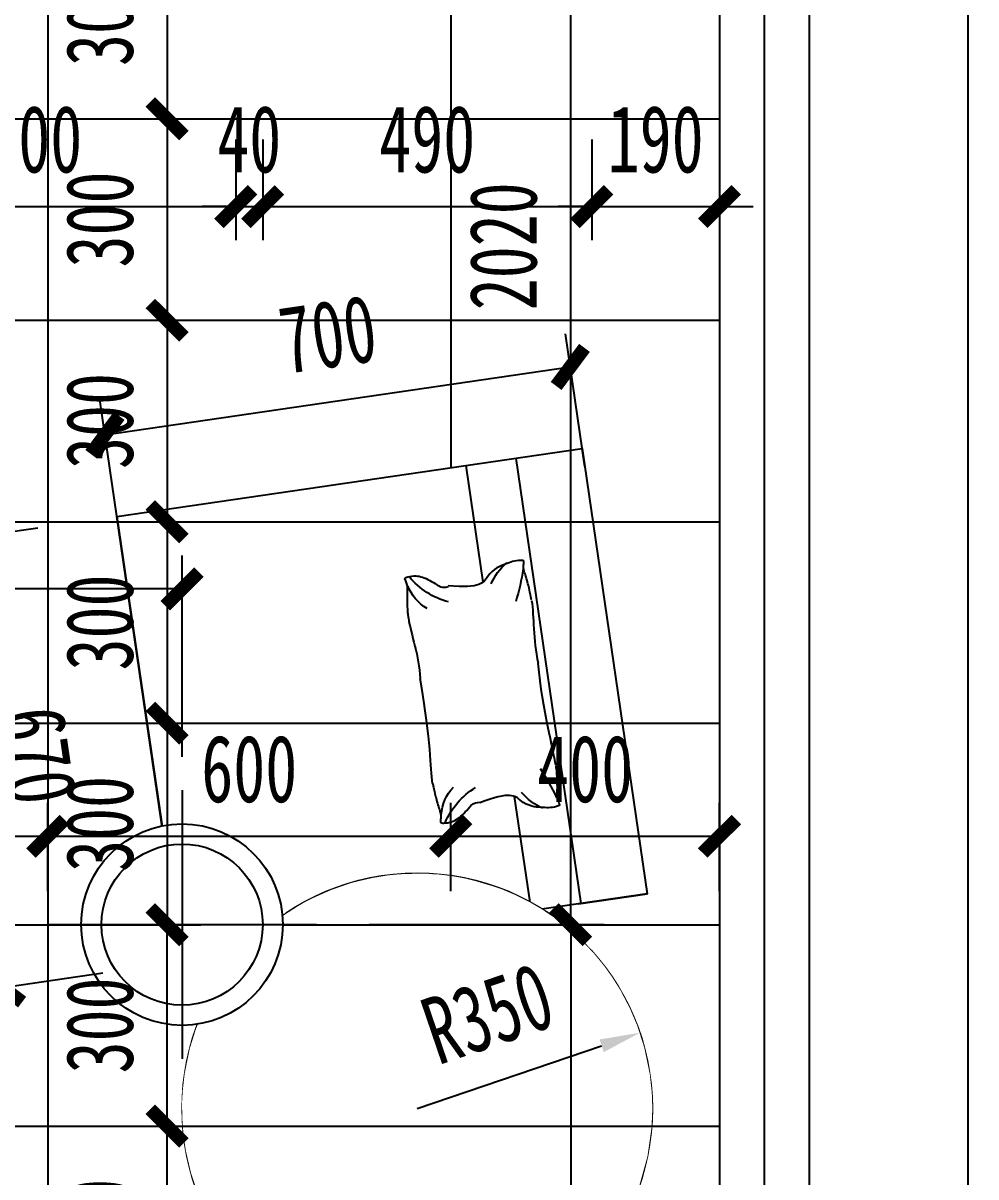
# Model space of a CAD drawing. Header units: millimetres. Extents: x -133666 to 228300, y -346623 to 180165.
# Drawn here: x -31941 to -30523, y -148292 to -146574 of the extents above; entities that cross this region are included whole.
import ezdxf

# ---------------------------------------------------------------- set-up
doc = ezdxf.new("R2010")
doc.units = ezdxf.units.MM
doc.header["$LTSCALE"] = 1000
doc.layers.get('0').update_dxf_attribs({"linetype": 'CONTINUOUS'})
doc.layers.get('Defpoints').update_dxf_attribs({"color": 6, "linetype": 'CONTINUOUS'})
for name, color, linetype in [('A-窗', 2, 'CONTINUOUS'), ('C-顶面灯具、灯带', 22, 'CONTINUOUS'), ('C-顶面造型尺寸', 5, 'CONTINUOUS'), ('F-地坪填充', 250, 'CONTINUOUS'), ('P-家具尺寸', 5, 'CONTINUOUS'), ('P-活动家具', 146, 'CONTINUOUS'), ('W-尺寸', 5, 'CONTINUOUS')]:
    doc.layers.add(name, color=color, linetype=linetype)
doc.styles.add('DIM', font='', dxfattribs={"width": 0.7})
doc.styles.get('DIM').set_extended_font_data('SimSun')
doc.dimstyles.new('50', dxfattribs={"dimscale": 50, "dimtxt": 2, "dimasz": 1, "dimexe": 1, "dimexo": 1, "dimgap": 1, "dimtad": 1, "dimdec": 0, "dimzin": 0, "dimdsep": 46, "dimtxsty": 'DIM', "dimblk": 'ARCHTICK', "dimcen": 0, "dimclrd": 5, "dimclre": 5, "dimclrt": 35, "dimadec": 0, "dimazin": 0, "dimtfac": 0.5, "dimtdec": 0, "dimtix": 1, "dimtmove": 2, "dimatfit": 2, "dimldrblk": 'A', "dimfxl": 0, "dimtolj": 1, "dimtzin": 0, "dimlwd": -1, "dimlwe": -1, "dimarcsym": 0})

# ---------------------------------------------------------------- blocks, each defined once
blk = doc.blocks.new('A$C72ED4CF8')
blk.add_wipeout([(1279.6, 632.4), (1302.6, 789.5), (1965.6, 692.6), (1864.3, 0), (1201.4, 96.9), (1214.1, 184.3), (1233, 202.2), (1246.3, 216.6), (1261.4, 235.2), (1276.5, 256.6), (1291.5, 282.1), (1304, 307.9), (1312.6, 329.8), (1318.5, 348), (1325.3, 375.1), (1330.1, 403.6), (1332.2, 426.1), (1332.6, 458.2), (1330.5, 486.6), (1325.3, 519.1), (1318.5, 546), (1309.4, 572.8), (1300.8, 593.2)])
for p, q in [((1287.6, 686.9, 0), (1302.6, 789.5, 0)), ((1965.6, 692.6, 0), (1302.6, 789.5, 0)), ((1951.1, 593.7, 0), (1288.1, 690.6, 0)), ((1864.3, 0, 0), (1965.6, 692.6, 0)), ((1447.5, 591.5, 0), (1290.1, 614.5, 0)), ((1940.3, 519.5, 0), (1766.5, 544.9, 0)), ((1864.3, 0, 0), (1348.6, 75.4, 0))]:
    blk.add_line(p, q)
at = {"elevation": 0}
blk.add_lwpolyline([(1214.1, 184.3), (1201.4, 96.9), (1864.3, 0), (1965.6, 692.6), (1302.6, 789.5), (1279.6, 632.4)], dxfattribs=at)
blk.add_circle((982.8, 447), 350)
at = {"color": 251}
for centre, radius, start, end in [((1315.3, 371.9, 0), 311.1, 56.0397, 65.2512), ((1508.7, 668.2, 0), 85.9, 203.7087, 230.057), ((1830.3, 296.7, 0), 311.1, 98.118, 107.3295), ((1729.9, 635.8, 0), 85.9, 293.3121, 319.6605), ((1361, 596.4, 0), 117.9, 293.7033, 327.9423), ((1416.5, 546.6, 0), 63.9, 273.6074, 314.4267), ((1850.8, 524.8, 0), 117.9, 195.4269, 229.6659), ((1783.4, 492.9, 0), 63.9, 208.9424, 249.7618)]:
    blk.add_arc(centre, radius, start, end, dxfattribs=at)
for points, knots in [([(1493.5, 653.5, 0), (1491, 652.8, 0), (1495.1, 654.2, 0), (1457, 655.4, 0), (1443.2, 654.5, 0), (1434.3, 659.9, 0), (1429.8, 647.1, 0), (1431.5, 632.4, 0), (1432.3, 607.2, 0), (1456.2, 585.4, 0), (1438.1, 540.2, 0)], [0, 0, 0, 0, 240.247936, 310.912, 368.307372, 379.146925, 395.345669, 467.70265, 544.54793, 587.992462, 587.992462, 587.992462, 587.992462]), ([(1740.2, 617.4, 0), (1742.4, 616, 0), (1738.8, 618.5, 0), (1775.7, 608.8, 0), (1788.7, 604, 0), (1798.8, 606.6, 0), (1799.4, 593.1, 0), (1793.6, 579.5, 0), (1785.6, 555.5, 0), (1756.5, 541.5, 0), (1760.9, 493, 0)], [0, 0, 0, 0, 240.247936, 310.912, 368.307372, 379.146925, 395.345669, 467.70265, 544.54793, 587.992462, 587.992462, 587.992462, 587.992462]), ([(1466.7, 470, 0), (1462.6, 471.5, 0), (1468, 468.9, 0), (1431.1, 478.7, 0), (1418.2, 483.5, 0), (1408.1, 480.8, 0), (1407.5, 494.3, 0), (1413.3, 508, 0), (1428.1, 522.5, 0), (1438.4, 530, 0), (1439, 540.1, 0)], [0, 0, 0, 0, 240.247936, 310.912, 368.307372, 379.146925, 395.345669, 467.70265, 544.54793, 584.124627, 584.124627, 584.124627, 584.124627]), ([(1713.4, 434, 0), (1717.8, 434.2, 0), (1711.8, 433.3, 0), (1749.9, 432.1, 0), (1763.7, 433, 0), (1772.6, 427.6, 0), (1777.1, 440.3, 0), (1775.4, 455.1, 0), (1765.4, 473.2, 0), (1757.6, 483.3, 0), (1759.9, 493.2, 0)], [0, 0, 0, 0, 240.247936, 310.912, 368.307372, 379.146925, 395.345669, 467.70265, 544.54793, 584.124627, 584.124627, 584.124627, 584.124627])]:
    blk.add_open_spline(points, degree=3, knots=knots, dxfattribs=at)
for points in [[(1494.1, 653.1, 0), (1518.3, 649.9, 0), (1573.2, 634, 0), (1646, 627, 0)], [(1739.5, 617.3, 0), (1715.4, 621.1, 0), (1681.2, 618.9), (1646, 627, 0)], [(1466.7, 470, 0), (1491.5, 466.3, 0), (1525.9, 468.2, 0), (1623.3, 451.2, 0)], [(1713.4, 434, 0), (1688.6, 437.5, 0), (1656.5, 450.2), (1623.3, 451.2, 0)]]:
    blk.add_open_spline(points, degree=3, dxfattribs=at)
blk.add_wipeout([(713.5, 670.5), (748.3, 706.8), (778.4, 731.1), (816.7, 755.1), (867.7, 777.5), (911.2, 789.6), (953.4, 795.7), (982.8, 797), (1007.1, 796.1), (1034.4, 793.1), (1074.1, 784.8), (1105.6, 774.7), (1132.1, 763.5), (1158.6, 749.6), (1178.2, 737.3), (1194.8, 725.5), (1213.2, 710.4), (1231.5, 693.2), (1253.1, 669.3), (1266.5, 651.9), (1279.6, 632.4), (1290.1, 614.5), (1300.8, 593.2), (1309.4, 572.8), (1313.9, 559.4), (1321.9, 532.5), (1325.3, 519.1), (1327.3, 508.4), (1329.2, 496.9), (1330.5, 486.6), (1331.3, 479.6), (1331.6, 472.4), (1332.3, 464.4), (1332.6, 458.2), (1332.4, 442.2), (1331.7, 420.9), (1330.1, 403.6), (1328.4, 393.8), (1326.3, 380.7), (1321.9, 361.6), (1318.5, 348), (1308.3, 318.9), (1297.7, 295), (1291.5, 282.1), (1284, 269.3), (1268.9, 245.9), (1253.8, 225.9), (1239.6, 209.4), (1223.6, 193.3), (1199.5, 172.2), (1175.3, 154.6), (1155.9, 142.8), (1130.6, 129.7), (1100.8, 117.5), (1072.1, 108.5), (1034.9, 100.9), (1009.2, 98), (993.6, 97.1), (970.4, 97.2), (943.3, 99.2), (919.9, 102.7), (887.1, 110.3), (857.8, 120.1), (822, 136.1), (793.9, 152.3), (774.2, 165.9), (755.6, 180.7), (732.6, 202.2), (711.7, 225.9), (696.6, 245.9), (681.6, 269.3), (661.6, 307.9), (650, 338.9), (640.2, 375.1), (634.4, 414.9), (632.8, 447), (634, 472.4), (637.7, 502.9), (647.1, 546), (656.2, 572.8), (664.8, 593.2), (680.6, 623.6)])
blk = doc.blocks.new('吸顶灯1')
at = {"color": 250}
blk.add_wipeout([(105.4, -106.8), (111.9, -100), (118, -92.8), (123.6, -85.2), (128.7, -77.2), (133.3, -69), (137.3, -60.5), (140.9, -51.8), (143.8, -42.8), (146.2, -33.7), (148.1, -24.5), (149.3, -15.1), (150, -5.7), (150, 3.7), (149.5, 13.1), (148.4, 22.5), (146.7, 31.8), (144.4, 40.9), (141.5, 49.9), (138.1, 58.7), (134.2, 67.3), (129.7, 75.5), (124.7, 83.5), (119.2, 91.2), (113.2, 98.5), (106.8, 105.4), (100, 111.9), (92.8, 118), (85.2, 123.6), (77.2, 128.7), (69, 133.3), (60.5, 137.3), (51.8, 140.9), (42.8, 143.8), (33.7, 146.2), (24.5, 148.1), (15.1, 149.3), (5.7, 150), (-3.7, 150), (-13.1, 149.5), (-22.5, 148.4), (-31.8, 146.7), (-40.9, 144.4), (-49.9, 141.5), (-58.7, 138.1), (-67.3, 134.2), (-75.5, 129.7), (-83.5, 124.7), (-91.2, 119.2), (-98.5, 113.2), (-105.4, 106.8), (-111.9, 100), (-118, 92.8), (-123.6, 85.2), (-128.7, 77.2), (-133.3, 69), (-137.3, 60.5), (-140.9, 51.8), (-143.8, 42.8), (-146.2, 33.7), (-148.1, 24.5), (-149.3, 15.1), (-150, 5.7), (-150, -3.7), (-149.5, -13.1), (-148.4, -22.5), (-146.7, -31.8), (-144.4, -40.9), (-141.5, -49.9), (-138.1, -58.7), (-134.2, -67.3), (-129.7, -75.5), (-124.7, -83.5), (-119.2, -91.2), (-113.2, -98.5), (-106.8, -105.4), (-100, -111.9), (-92.8, -118), (-85.2, -123.6), (-77.2, -128.7), (-69, -133.3), (-60.5, -137.3), (-51.8, -140.9), (-42.8, -143.8), (-33.7, -146.2), (-24.5, -148.1), (-15.1, -149.3), (-5.7, -150), (3.7, -150), (13.1, -149.5), (22.5, -148.4), (31.8, -146.7), (40.9, -144.4), (49.9, -141.5), (58.7, -138.1), (67.3, -134.2), (75.5, -129.7), (83.5, -124.7), (91.2, -119.2), (98.5, -113.2)], dxfattribs=at)
at = {"color": 251, "ltscale": 2}
for p, q in [((0, 200), (0, -200)), ((-200, 0), (200, 0))]:
    blk.add_line(p, q, dxfattribs=at)
blk.add_circle((0, 0), 150)
at = {"color": 251}
blk.add_circle((0, 0), 120, dxfattribs=at)
blk = doc.blocks.new('_ArchTick')
at = {"color": 0, "linetype": 'ByBlock', "const_width": 0.4}
blk.add_lwpolyline([(-0.5, -0.5), (0.5, 0.5)], dxfattribs=at)
blk = doc.blocks.new('*D494')
at = {"layer": 'Defpoints', "color": 0, "ltscale": 0.15}
for p in [(-32224.1, -146385.4), (-31624.1, -146410.3), (-31624.1, -146847.5)]:
    blk.add_point(p, dxfattribs=at)
at = {"layer": 'P-家具尺寸', "color": 5, "ltscale": 0.15}
for p, q in [((-32224.1, -146747.5), (-32224.1, -146897.5)), ((-31624.1, -146747.5), (-31624.1, -146897.5)), ((-32224.1, -146847.5), (-31624.1, -146847.5))]:
    blk.add_line(p, q, dxfattribs=at)
at = {"layer": 'P-家具尺寸', "color": 5, "ltscale": 0.15, "xscale": 50, "yscale": 50, "zscale": 50, "rotation": 180}
blk.add_blockref('_ArchTick', (-32224.1, -146847.5), dxfattribs=at)
at = {"layer": 'P-家具尺寸', "color": 5, "ltscale": 0.15, "xscale": 50, "yscale": 50, "zscale": 50}
blk.add_blockref('_ArchTick', (-31624.1, -146847.5), dxfattribs=at)
at = {"layer": 'P-家具尺寸', "color": 35, "ltscale": 0.15, "insert": (-31924.1, -146747.5), "char_height": 100, "attachment_point": 5, "style": 'DIM'}
blk.add_mtext('\\A1;600', dxfattribs=at)
blk = doc.blocks.new('A')
for p, q in [((-1.435, 1.148), (-1.09, 1.437)), ((-1.09, 1.437), (0, 0)), ((-1.435, 1.148), (-0.369, 0)), ((-0.369, 0), (-2.127, 0)), ((-1.435, -1.148), (-0.369, 0)), ((-1.09, -1.437), (0, 0)), ((-1.435, -1.148), (-1.09, -1.437))]:
    blk.add_line(p, q)
for points in [[(-1.435, 1.148), (-1.09, 1.437), (-0.369, 0), (0, 0)], [(-1.435, -1.148), (-1.09, -1.437), (-0.369, 0), (0, 0)]]:
    blk.add_solid(points)
blk = doc.blocks.new('*D495')
at = {"layer": 'Defpoints', "color": 0, "ltscale": 0.15}
for p in [(-31584.1, -146312.5), (-31624.1, -146410.3), (-31584.1, -146847.5)]:
    blk.add_point(p, dxfattribs=at)
at = {"layer": 'P-家具尺寸', "color": 5, "ltscale": 0.15}
for p, q in [((-31624.1, -146747.5), (-31624.1, -146897.5)), ((-31584.1, -146747.5), (-31584.1, -146897.5)), ((-31624.1, -146847.5), (-31674.1, -146847.5)), ((-31624.1, -146847.5), (-31584.1, -146847.5)), ((-31584.1, -146847.5), (-31534.1, -146847.5))]:
    blk.add_line(p, q, dxfattribs=at)
at = {"layer": 'P-家具尺寸', "color": 5, "ltscale": 0.15, "xscale": 50, "yscale": 50, "zscale": 50}
blk.add_blockref('_ArchTick', (-31624.1, -146847.5), dxfattribs=at)
at = {"layer": 'P-家具尺寸', "color": 5, "ltscale": 0.15, "xscale": 50, "yscale": 50, "zscale": 50, "rotation": 180}
blk.add_blockref('_ArchTick', (-31584.1, -146847.5), dxfattribs=at)
at = {"layer": 'P-家具尺寸', "color": 35, "ltscale": 0.15, "insert": (-31604.1, -146747.5), "char_height": 100, "attachment_point": 5, "style": 'DIM'}
blk.add_mtext('\\A1;40', dxfattribs=at)
blk = doc.blocks.new('*D496')
at = {"layer": 'Defpoints', "color": 0, "ltscale": 0.15}
for p in [(-31094.2, -146298.1), (-31584.1, -146312.5), (-31094.2, -146847.5)]:
    blk.add_point(p, dxfattribs=at)
at = {"layer": 'P-家具尺寸', "color": 5, "ltscale": 0.15}
for p, q in [((-31584.1, -146747.5), (-31584.1, -146897.5)), ((-31094.2, -146747.5), (-31094.2, -146897.5)), ((-31584.1, -146847.5), (-31094.2, -146847.5))]:
    blk.add_line(p, q, dxfattribs=at)
at = {"layer": 'P-家具尺寸', "color": 5, "ltscale": 0.15, "xscale": 50, "yscale": 50, "zscale": 50, "rotation": 180}
blk.add_blockref('_ArchTick', (-31584.1, -146847.5), dxfattribs=at)
at = {"layer": 'P-家具尺寸', "color": 5, "ltscale": 0.15, "xscale": 50, "yscale": 50, "zscale": 50}
blk.add_blockref('_ArchTick', (-31094.2, -146847.5), dxfattribs=at)
at = {"layer": 'P-家具尺寸', "color": 35, "ltscale": 0.15, "insert": (-31339.2, -146747.5), "char_height": 100, "attachment_point": 5, "style": 'DIM'}
blk.add_mtext('\\A1;490', dxfattribs=at)
blk = doc.blocks.new('*D497')
at = {"layer": 'Defpoints', "color": 0, "ltscale": 0.15}
for p in [(-31094.2, -146298.1), (-30904.1, -146419.3), (-30904.1, -146847.5)]:
    blk.add_point(p, dxfattribs=at)
at = {"layer": 'P-家具尺寸', "color": 5, "ltscale": 0.15}
for p, q in [((-31094.2, -146747.5), (-31094.2, -146897.5)), ((-30904.1, -146747.5), (-30904.1, -146897.5)), ((-31094.2, -146847.5), (-31144.2, -146847.5)), ((-31094.2, -146847.5), (-30904.1, -146847.5)), ((-30904.1, -146847.5), (-30854.1, -146847.5))]:
    blk.add_line(p, q, dxfattribs=at)
at = {"layer": 'P-家具尺寸', "color": 5, "ltscale": 0.15, "xscale": 50, "yscale": 50, "zscale": 50}
blk.add_blockref('_ArchTick', (-31094.2, -146847.5), dxfattribs=at)
at = {"layer": 'P-家具尺寸', "color": 5, "ltscale": 0.15, "xscale": 50, "yscale": 50, "zscale": 50, "rotation": 180}
blk.add_blockref('_ArchTick', (-30904.1, -146847.5), dxfattribs=at)
at = {"layer": 'P-家具尺寸', "color": 35, "ltscale": 0.15, "insert": (-30999.2, -146747.5), "char_height": 100, "attachment_point": 5, "style": 'DIM'}
blk.add_mtext('\\A1;190', dxfattribs=at)
blk = doc.blocks.new('*D693')
at = {"layer": 'Defpoints', "color": 0}
for p in [(-30904.1, -17972.8), (-32504.1, -150166.6), (-32504.1, -152366.6)]:
    blk.add_point(p, dxfattribs=at)
at = {"layer": 'W-尺寸', "color": 5}
for p, q in [((-32504.1, -152066.6), (-32504.1, -152416.6)), ((-30904.1, -152066.6), (-30904.1, -152416.6)), ((-30904.1, -152366.6), (-32504.1, -152366.6))]:
    blk.add_line(p, q, dxfattribs=at)
at = {"layer": 'W-尺寸', "color": 5, "xscale": 50, "yscale": 50, "zscale": 50, "rotation": 180}
blk.add_blockref('_ArchTick', (-32504.1, -152366.6), dxfattribs=at)
at = {"layer": 'W-尺寸', "color": 5, "xscale": 50, "yscale": 50, "zscale": 50}
blk.add_blockref('_ArchTick', (-30904.1, -152366.6), dxfattribs=at)
at = {"layer": 'W-尺寸', "color": 35, "insert": (-31704.1, -152266.6), "char_height": 100, "attachment_point": 5, "style": 'DIM'}
blk.add_mtext('\\A1;1600', dxfattribs=at)
blk = doc.blocks.new('*D543')
at = {"layer": 'Defpoints', "color": 0}
for p in [(-30904.1, -144566.6), (-30904.1, -146966.6), (-30704.1, -146966.6)]:
    blk.add_point(p, dxfattribs=at)
at = {"layer": 'W-尺寸', "color": 5}
for p, q in [((-30904.1, -144866.6), (-30904.1, -144516.6)), ((-30704.1, -144866.6), (-30704.1, -144516.6)), ((-30904.1, -144566.6), (-30954.1, -144566.6)), ((-30704.1, -144566.6), (-30904.1, -144566.6)), ((-30704.1, -144566.6), (-30654.1, -144566.6))]:
    blk.add_line(p, q, dxfattribs=at)
at = {"layer": 'W-尺寸', "color": 5, "xscale": 50, "yscale": 50, "zscale": 50}
blk.add_blockref('_ArchTick', (-30904.1, -144566.6), dxfattribs=at)
at = {"layer": 'W-尺寸', "color": 5, "xscale": 50, "yscale": 50, "zscale": 50, "rotation": 180}
blk.add_blockref('_ArchTick', (-30704.1, -144566.6), dxfattribs=at)
at = {"layer": 'W-尺寸', "color": 35, "insert": (-30804.1, -144466.6), "char_height": 100, "attachment_point": 5, "style": 'DIM'}
blk.add_mtext('\\A1;200', dxfattribs=at)
blk = doc.blocks.new('*D705')
at = {"layer": 'C-顶面造型尺寸', "color": 5, "ltscale": 0.15}
for p, q in [((-32504.1, -147681.6), (-32504.1, -147366.8)), ((-31704.1, -147666.6), (-31704.1, -147366.8)), ((-31704.1, -147416.8), (-32504.1, -147416.8))]:
    blk.add_line(p, q, dxfattribs=at)
at = {"layer": 'Defpoints', "color": 0, "ltscale": 0.15}
for p in [(-32504.1, -147416.8), (-31704.1, -147716.6), (-32504.1, -147731.6)]:
    blk.add_point(p, dxfattribs=at)
at = {"layer": 'C-顶面造型尺寸', "color": 5, "ltscale": 0.15, "xscale": 50, "yscale": 50, "zscale": 50, "rotation": 180}
blk.add_blockref('_ArchTick', (-32504.1, -147416.8), dxfattribs=at)
at = {"layer": 'C-顶面造型尺寸', "color": 5, "ltscale": 0.15, "xscale": 50, "yscale": 50, "zscale": 50}
blk.add_blockref('_ArchTick', (-31704.1, -147416.8), dxfattribs=at)
at = {"layer": 'C-顶面造型尺寸', "color": 35, "ltscale": 0.15, "insert": (-32104.1, -147311.5), "char_height": 100, "attachment_point": 5, "style": 'DIM'}
blk.add_mtext('\\A1;EQ', dxfattribs=at)
blk = doc.blocks.new('*D706')
at = {"layer": 'C-顶面造型尺寸', "color": 5, "ltscale": 0.15}
for p, q in [((-31425.6, -147916.6), (-31075.6, -147916.6)), ((-31125.6, -147916.6), (-31125.6, -149966.6)), ((-31425.6, -149966.6), (-31075.6, -149966.6))]:
    blk.add_line(p, q, dxfattribs=at)
at = {"layer": 'Defpoints', "color": 0, "ltscale": 0.15}
for p in [(-31504.1, -147916.6), (-31504.1, -149966.6), (-31125.6, -149966.6)]:
    blk.add_point(p, dxfattribs=at)
at = {"layer": 'C-顶面造型尺寸', "color": 5, "ltscale": 0.15, "xscale": 50, "yscale": 50, "zscale": 50}
for p, rotation in [((-31125.6, -147916.6), 90), ((-31125.6, -149966.6), 270)]:
    blk.add_blockref('_ArchTick', p, dxfattribs=dict(at, rotation=rotation))
at = {"layer": 'C-顶面造型尺寸', "color": 35, "ltscale": 0.15, "insert": (-31225.6, -148941.6), "char_height": 100, "attachment_point": 5, "rotation": 90, "style": 'DIM'}
blk.add_mtext('\\A1;2050', dxfattribs=at)
blk = doc.blocks.new('*D604')
at = {"layer": 'C-顶面造型尺寸', "color": 5, "ltscale": 0.15}
for p, q in [((-31425.6, -145896.6), (-31075.6, -145896.6)), ((-31125.6, -147916.6), (-31125.6, -145896.6)), ((-31425.6, -147916.6), (-31075.6, -147916.6))]:
    blk.add_line(p, q, dxfattribs=at)
at = {"layer": 'Defpoints', "color": 0, "ltscale": 0.15}
for p in [(-31589.1, -145896.6), (-31125.6, -145896.6), (-31504.1, -147916.6)]:
    blk.add_point(p, dxfattribs=at)
at = {"layer": 'C-顶面造型尺寸', "color": 5, "ltscale": 0.15, "xscale": 50, "yscale": 50, "zscale": 50}
for p, rotation in [((-31125.6, -145896.6), 90), ((-31125.6, -147916.6), 270)]:
    blk.add_blockref('_ArchTick', p, dxfattribs=dict(at, rotation=rotation))
at = {"layer": 'C-顶面造型尺寸', "color": 35, "ltscale": 0.15, "insert": (-31225.6, -146906.6), "char_height": 100, "attachment_point": 5, "rotation": 90, "style": 'DIM'}
blk.add_mtext('\\A1;2020', dxfattribs=at)
blk = doc.blocks.new('*D767')
at = {"layer": 'Defpoints', "color": 0, "ltscale": 0.15}
for p in [(-31904.1, -147785.1), (-32504.1, -147916.6), (-31904.1, -147916.7)]:
    blk.add_point(p, dxfattribs=at)
at = {"layer": 'F-地坪填充', "color": 5, "ltscale": 0.15}
for p, q in [((-32504.1, -147866.6), (-32504.1, -147735.1)), ((-31904.1, -147866.7), (-31904.1, -147735.1)), ((-32504.1, -147785.1), (-31904.1, -147785.1))]:
    blk.add_line(p, q, dxfattribs=at)
at = {"layer": 'F-地坪填充', "color": 5, "ltscale": 0.15, "xscale": 50, "yscale": 50, "zscale": 50, "rotation": 180}
blk.add_blockref('_ArchTick', (-32504.1, -147785.1), dxfattribs=at)
at = {"layer": 'F-地坪填充', "color": 5, "ltscale": 0.15, "xscale": 50, "yscale": 50, "zscale": 50}
blk.add_blockref('_ArchTick', (-31904.1, -147785.1), dxfattribs=at)
at = {"layer": 'F-地坪填充', "color": 35, "ltscale": 0.15, "insert": (-32204.1, -147685.1), "char_height": 100, "attachment_point": 5, "style": 'DIM'}
blk.add_mtext('\\A1;600', dxfattribs=at)
blk = doc.blocks.new('*D768')
at = {"layer": 'Defpoints', "color": 0, "ltscale": 0.15}
for p in [(-31304.1, -147785.1), (-31904.1, -147916.7), (-31304.1, -147916.7)]:
    blk.add_point(p, dxfattribs=at)
at = {"layer": 'F-地坪填充', "color": 5, "ltscale": 0.15}
for p, q in [((-31904.1, -147866.7), (-31904.1, -147735.1)), ((-31304.1, -147866.7), (-31304.1, -147735.1)), ((-31904.1, -147785.1), (-31304.1, -147785.1))]:
    blk.add_line(p, q, dxfattribs=at)
at = {"layer": 'F-地坪填充', "color": 5, "ltscale": 0.15, "xscale": 50, "yscale": 50, "zscale": 50, "rotation": 180}
blk.add_blockref('_ArchTick', (-31904.1, -147785.1), dxfattribs=at)
at = {"layer": 'F-地坪填充', "color": 5, "ltscale": 0.15, "xscale": 50, "yscale": 50, "zscale": 50}
blk.add_blockref('_ArchTick', (-31304.1, -147785.1), dxfattribs=at)
at = {"layer": 'F-地坪填充', "color": 35, "ltscale": 0.15, "insert": (-31604.1, -147685.1), "char_height": 100, "attachment_point": 5, "style": 'DIM'}
blk.add_mtext('\\A1;600', dxfattribs=at)
blk = doc.blocks.new('*D769')
at = {"layer": 'Defpoints', "color": 0, "ltscale": 0.15}
for p in [(-30904.1, -147785.1), (-31304.1, -147916.7), (-30904.1, -147916.6)]:
    blk.add_point(p, dxfattribs=at)
at = {"layer": 'F-地坪填充', "color": 5, "ltscale": 0.15}
for p, q in [((-31304.1, -147866.7), (-31304.1, -147735.1)), ((-30904.1, -147866.6), (-30904.1, -147735.1)), ((-31304.1, -147785.1), (-30904.1, -147785.1))]:
    blk.add_line(p, q, dxfattribs=at)
at = {"layer": 'F-地坪填充', "color": 5, "ltscale": 0.15, "xscale": 50, "yscale": 50, "zscale": 50, "rotation": 180}
blk.add_blockref('_ArchTick', (-31304.1, -147785.1), dxfattribs=at)
at = {"layer": 'F-地坪填充', "color": 5, "ltscale": 0.15, "xscale": 50, "yscale": 50, "zscale": 50}
blk.add_blockref('_ArchTick', (-30904.1, -147785.1), dxfattribs=at)
at = {"layer": 'F-地坪填充', "color": 35, "ltscale": 0.15, "insert": (-31104.1, -147685.1), "char_height": 100, "attachment_point": 5, "style": 'DIM'}
blk.add_mtext('\\A1;400', dxfattribs=at)
blk = doc.blocks.new('*D637')
at = {"layer": 'Defpoints', "color": 0, "ltscale": 0.15}
for p in [(-31904.1, -147616.7), (-31904.1, -147916.7), (-31726.4, -147916.7)]:
    blk.add_point(p, dxfattribs=at)
at = {"layer": 'F-地坪填充', "color": 5, "ltscale": 0.15}
for p, q in [((-31854.1, -147616.7), (-31676.4, -147616.7)), ((-31726.4, -147616.7), (-31726.4, -147916.7)), ((-31854.1, -147916.7), (-31676.4, -147916.7))]:
    blk.add_line(p, q, dxfattribs=at)
at = {"layer": 'F-地坪填充', "color": 5, "ltscale": 0.15, "xscale": 50, "yscale": 50, "zscale": 50}
for p, rotation in [((-31726.4, -147616.7), 90), ((-31726.4, -147916.7), 270)]:
    blk.add_blockref('_ArchTick', p, dxfattribs=dict(at, rotation=rotation))
at = {"layer": 'F-地坪填充', "color": 35, "ltscale": 0.15, "insert": (-31826.4, -147766.7), "char_height": 100, "attachment_point": 5, "rotation": 90, "style": 'DIM'}
blk.add_mtext('\\A1;300', dxfattribs=at)
blk = doc.blocks.new('*D638')
at = {"layer": 'Defpoints', "color": 0, "ltscale": 0.15}
for p in [(-31904.1, -147316.7), (-31904.1, -147616.7), (-31726.4, -147616.7)]:
    blk.add_point(p, dxfattribs=at)
at = {"layer": 'F-地坪填充', "color": 5, "ltscale": 0.15}
for p, q in [((-31854.1, -147316.7), (-31676.4, -147316.7)), ((-31726.4, -147316.7), (-31726.4, -147616.7)), ((-31854.1, -147616.7), (-31676.4, -147616.7))]:
    blk.add_line(p, q, dxfattribs=at)
at = {"layer": 'F-地坪填充', "color": 5, "ltscale": 0.15, "xscale": 50, "yscale": 50, "zscale": 50}
for p, rotation in [((-31726.4, -147316.7), 90), ((-31726.4, -147616.7), 270)]:
    blk.add_blockref('_ArchTick', p, dxfattribs=dict(at, rotation=rotation))
at = {"layer": 'F-地坪填充', "color": 35, "ltscale": 0.15, "insert": (-31826.4, -147466.7), "char_height": 100, "attachment_point": 5, "rotation": 90, "style": 'DIM'}
blk.add_mtext('\\A1;300', dxfattribs=at)
blk = doc.blocks.new('*D639')
at = {"layer": 'Defpoints', "color": 0, "ltscale": 0.15}
for p in [(-31904.1, -147016.7), (-31904.1, -147316.7), (-31726.4, -147316.7)]:
    blk.add_point(p, dxfattribs=at)
at = {"layer": 'F-地坪填充', "color": 5, "ltscale": 0.15}
for p, q in [((-31854.1, -147016.7), (-31676.4, -147016.7)), ((-31726.4, -147016.7), (-31726.4, -147316.7)), ((-31854.1, -147316.7), (-31676.4, -147316.7))]:
    blk.add_line(p, q, dxfattribs=at)
at = {"layer": 'F-地坪填充', "color": 5, "ltscale": 0.15, "xscale": 50, "yscale": 50, "zscale": 50}
for p, rotation in [((-31726.4, -147016.7), 90), ((-31726.4, -147316.7), 270)]:
    blk.add_blockref('_ArchTick', p, dxfattribs=dict(at, rotation=rotation))
at = {"layer": 'F-地坪填充', "color": 35, "ltscale": 0.15, "insert": (-31826.4, -147166.7), "char_height": 100, "attachment_point": 5, "rotation": 90, "style": 'DIM'}
blk.add_mtext('\\A1;300', dxfattribs=at)
blk = doc.blocks.new('*D640')
at = {"layer": 'Defpoints', "color": 0, "ltscale": 0.15}
for p in [(-31904.1, -146716.7), (-31904.1, -147016.7), (-31726.4, -147016.7)]:
    blk.add_point(p, dxfattribs=at)
at = {"layer": 'F-地坪填充', "color": 5, "ltscale": 0.15}
for p, q in [((-31854.1, -146716.7), (-31676.4, -146716.7)), ((-31726.4, -146716.7), (-31726.4, -147016.7)), ((-31854.1, -147016.7), (-31676.4, -147016.7))]:
    blk.add_line(p, q, dxfattribs=at)
at = {"layer": 'F-地坪填充', "color": 5, "ltscale": 0.15, "xscale": 50, "yscale": 50, "zscale": 50}
for p, rotation in [((-31726.4, -146716.7), 90), ((-31726.4, -147016.7), 270)]:
    blk.add_blockref('_ArchTick', p, dxfattribs=dict(at, rotation=rotation))
at = {"layer": 'F-地坪填充', "color": 35, "ltscale": 0.15, "insert": (-31826.4, -146866.7), "char_height": 100, "attachment_point": 5, "rotation": 90, "style": 'DIM'}
blk.add_mtext('\\A1;300', dxfattribs=at)
blk = doc.blocks.new('*D641')
at = {"layer": 'Defpoints', "color": 0, "ltscale": 0.15}
for p in [(-31904.1, -146416.7), (-31904.1, -146716.7), (-31726.4, -146716.7)]:
    blk.add_point(p, dxfattribs=at)
at = {"layer": 'F-地坪填充', "color": 5, "ltscale": 0.15}
for p, q in [((-31854.1, -146416.7), (-31676.4, -146416.7)), ((-31726.4, -146416.7), (-31726.4, -146716.7)), ((-31854.1, -146716.7), (-31676.4, -146716.7))]:
    blk.add_line(p, q, dxfattribs=at)
at = {"layer": 'F-地坪填充', "color": 5, "ltscale": 0.15, "xscale": 50, "yscale": 50, "zscale": 50}
for p, rotation in [((-31726.4, -146416.7), 90), ((-31726.4, -146716.7), 270)]:
    blk.add_blockref('_ArchTick', p, dxfattribs=dict(at, rotation=rotation))
at = {"layer": 'F-地坪填充', "color": 35, "ltscale": 0.15, "insert": (-31826.4, -146566.7), "char_height": 100, "attachment_point": 5, "rotation": 90, "style": 'DIM'}
blk.add_mtext('\\A1;300', dxfattribs=at)
blk = doc.blocks.new('*D644')
at = {"layer": 'Defpoints', "color": 0, "ltscale": 0.15}
for p in [(-31904.1, -147916.7), (-31726.4, -147916.7), (-31904.1, -148216.7)]:
    blk.add_point(p, dxfattribs=at)
at = {"layer": 'F-地坪填充', "color": 5, "ltscale": 0.15}
for p, q in [((-31854.1, -147916.7), (-31676.4, -147916.7)), ((-31726.4, -148216.7), (-31726.4, -147916.7)), ((-31854.1, -148216.7), (-31676.4, -148216.7))]:
    blk.add_line(p, q, dxfattribs=at)
at = {"layer": 'F-地坪填充', "color": 5, "ltscale": 0.15, "xscale": 50, "yscale": 50, "zscale": 50}
for p, rotation in [((-31726.4, -147916.7), 90), ((-31726.4, -148216.7), 270)]:
    blk.add_blockref('_ArchTick', p, dxfattribs=dict(at, rotation=rotation))
at = {"layer": 'F-地坪填充', "color": 35, "ltscale": 0.15, "insert": (-31826.4, -148066.7), "char_height": 100, "attachment_point": 5, "rotation": 90, "style": 'DIM'}
blk.add_mtext('\\A1;300', dxfattribs=at)
blk = doc.blocks.new('*D645')
at = {"layer": 'Defpoints', "color": 0, "ltscale": 0.15}
for p in [(-31904.1, -148216.7), (-31726.4, -148216.7), (-31904.1, -148516.7)]:
    blk.add_point(p, dxfattribs=at)
at = {"layer": 'F-地坪填充', "color": 5, "ltscale": 0.15}
for p, q in [((-31854.1, -148216.7), (-31676.4, -148216.7)), ((-31726.4, -148516.7), (-31726.4, -148216.7)), ((-31854.1, -148516.7), (-31676.4, -148516.7))]:
    blk.add_line(p, q, dxfattribs=at)
at = {"layer": 'F-地坪填充', "color": 5, "ltscale": 0.15, "xscale": 50, "yscale": 50, "zscale": 50}
for p, rotation in [((-31726.4, -148216.7), 90), ((-31726.4, -148516.7), 270)]:
    blk.add_blockref('_ArchTick', p, dxfattribs=dict(at, rotation=rotation))
at = {"layer": 'F-地坪填充', "color": 35, "ltscale": 0.15, "insert": (-31826.4, -148366.7), "char_height": 100, "attachment_point": 5, "rotation": 90, "style": 'DIM'}
blk.add_mtext('\\A1;300', dxfattribs=at)
blk = doc.blocks.new('*D771')
at = {"layer": 'Defpoints', "color": 0, "ltscale": 0.15}
for p in [(-31022.8, -148077.7), (-31354.1, -148190.5)]:
    blk.add_point(p, dxfattribs=at)
at = {"layer": 'P-家具尺寸', "color": 5, "ltscale": 0.15}
blk.add_line((-31354.1, -148190.5), (-31079.6, -148097), dxfattribs=at)
blk.add_solid([(-31082.8, -148087.6), (-31076.4, -148106.5), (-31022.8, -148077.7)], dxfattribs=at)
at = {"layer": 'P-家具尺寸', "color": 35, "ltscale": 0.15, "insert": (-31249.1, -148049.1), "char_height": 100, "attachment_point": 5, "rotation": 18.7955, "style": 'DIM'}
blk.add_mtext('\\A1;R350', dxfattribs=at)
blk = doc.blocks.new('*D656')
at = {"layer": 'Defpoints', "color": 0, "ltscale": 0.15}
for p in [(-31801.1, -147308.9), (-31704.2, -147971.9), (-31970.5, -148010.8)]:
    blk.add_point(p, dxfattribs=at)
at = {"layer": 'P-家具尺寸', "color": 5, "ltscale": 0.15}
for p, q in [((-31919, -147326.2), (-32116.9, -147355.1)), ((-32067.4, -147347.9), (-31970.5, -148010.8)), ((-31822.1, -147989.1), (-32020, -148018.1))]:
    blk.add_line(p, q, dxfattribs=at)
at = {"layer": 'P-家具尺寸', "color": 5, "ltscale": 0.15, "xscale": 50, "yscale": 50, "zscale": 50}
for p, rotation in [((-32067.4, -147347.9), 98.3154169785565), ((-31970.5, -148010.8), 278.3154169785565)]:
    blk.add_blockref('_ArchTick', p, dxfattribs=dict(at, rotation=rotation))
at = {"layer": 'P-家具尺寸', "color": 35, "ltscale": 0.15, "insert": (-31920, -147664.9), "char_height": 100, "attachment_point": 5, "rotation": 278.3154, "style": 'DIM'}
blk.add_mtext('\\A1;670', dxfattribs=at)
blk = doc.blocks.new('*D772')
at = {"layer": 'Defpoints', "color": 0, "ltscale": 0.15}
for p in [(-31126.2, -147086.2), (-31070.8, -147465.6), (-31763.4, -147566.8, 0)]:
    blk.add_point(p, dxfattribs=at)
at = {"layer": 'P-家具尺寸', "color": 5, "ltscale": 0.15}
for p, q in [((-31104.5, -147234.7), (-31133.5, -147036.8)), ((-31818.9, -147187.5), (-31126.2, -147086.2)), ((-31797.2, -147335.9), (-31826.1, -147138))]:
    blk.add_line(p, q, dxfattribs=at)
at = {"layer": 'P-家具尺寸', "color": 5, "ltscale": 0.15, "xscale": 50, "yscale": 50, "zscale": 50}
for p, rotation in [((-31126.2, -147086.2), 8.31541697858325), ((-31818.9, -147187.5), 188.3154169785832)]:
    blk.add_blockref('_ArchTick', p, dxfattribs=dict(at, rotation=rotation))
at = {"layer": 'P-家具尺寸', "color": 35, "ltscale": 0.15, "insert": (-31487, -147037.9), "char_height": 100, "attachment_point": 5, "rotation": 8.3154, "style": 'DIM'}
blk.add_mtext('\\A1;700', dxfattribs=at)
blk = doc.blocks.new('*D662')
at = {"layer": 'Defpoints', "color": 0, "ltscale": 0.15}
for p in [(-31305.7, -146557.2), (-30345.3, -146557.2), (-30490, -147207.7)]:
    blk.add_point(p, dxfattribs=at)
at = {"layer": 'P-家具尺寸', "color": 5, "ltscale": 0.15}
for p, q in [((-30495.3, -146557.2), (-30295.3, -146557.2)), ((-30345.3, -147207.7), (-30345.3, -146557.2)), ((-30440, -147207.7), (-30295.3, -147207.7))]:
    blk.add_line(p, q, dxfattribs=at)
at = {"layer": 'P-家具尺寸', "color": 5, "ltscale": 0.15, "xscale": 50, "yscale": 50, "zscale": 50}
for p, rotation in [((-30345.3, -146557.2), 90), ((-30345.3, -147207.7), 270)]:
    blk.add_blockref('_ArchTick', p, dxfattribs=dict(at, rotation=rotation))
at = {"layer": 'P-家具尺寸', "color": 35, "ltscale": 0.15, "insert": (-30445.3, -146882.5), "char_height": 100, "attachment_point": 5, "rotation": 90, "style": 'DIM'}
blk.add_mtext('\\A1;650', dxfattribs=at)

msp = doc.modelspace()

# ---------------------------------------------------------------- linework, layer by layer
at = {"layer": 'A-窗', "color": 3}
msp.add_line((-30534.1, -149726.6, 0), (-30534.1, -146106.6, 0), dxfattribs=at)
at = {"layer": 'A-窗'}
for p, q in [((-30904.1, -146166.6), (-30904.1, -149666.6)), ((-30837.5, -146166.6), (-30837.5, -149666.6)), ((-30770.8, -146166.6), (-30770.8, -149666.6))]:
    msp.add_line(p, q, dxfattribs=at)
at = {"layer": 'F-地坪填充', "ltscale": 0.15}
for p, q in [((-31304.1, -145896.6), (-31304.1, -149966.6)), ((-32504.1, -146716.7), (-30904.1, -146716.7)), ((-32504.1, -147016.7), (-30904.1, -147016.7))]:
    msp.add_line(p, q, dxfattribs=at)

# ---------------------------------------------------------------- dimensions: what is measured, and where the dimension line sits
for base, p1, p2, picture, middle in [((-31726.4, -146716.7), (-31904.1, -146416.7), (-31904.1, -146716.7), '*D641', (-31826.4, -146566.7)), ((-31726.4, -147016.7), (-31904.1, -146716.7), (-31904.1, -147016.7), '*D640', (-31826.4, -146866.7))]:
    dim = msp.add_linear_dim(base=base, p1=p1, p2=p2, angle=90, dimstyle='50', override={"dimfxl": 4, "dimarcsym": 1}, dxfattribs=at)
    dim.commit()
    dim.dimension.update_dxf_attribs({"geometry": picture, "text_midpoint": middle})
at = {"layer": 'P-家具尺寸', "ltscale": 0.15}
for base, p1, p2, picture, middle in [((-31094.2, -146847.5), (-31584.1, -146312.5), (-31094.2, -146298.1), '*D496', (-31339.2, -146747.5)), ((-30904.1, -146847.5), (-31094.2, -146298.1), (-30904.1, -146419.3), '*D497', (-30999.2, -146747.5)), ((-31584.1, -146847.5), (-31624.1, -146410.3), (-31584.1, -146312.5), '*D495', (-31604.1, -146747.5)), ((-31624.1, -146847.5), (-32224.1, -146385.4), (-31624.1, -146410.3), '*D494', (-31924.1, -146747.5))]:
    dim = msp.add_linear_dim(base=base, p1=p1, p2=p2, dimstyle='50', override={"dimfxl": 2, "dimarcsym": 1}, dxfattribs=at)
    dim.commit()
    dim.dimension.update_dxf_attribs({"geometry": picture, "text_midpoint": middle})
at = {"layer": 'W-尺寸'}
dim = msp.add_linear_dim(base=(-30904.1, -144566.6), p1=(-30704.1, -146966.6), p2=(-30904.1, -146966.6), angle=180, dimstyle='50', dxfattribs=at)
dim.commit()
dim.dimension.update_dxf_attribs({"geometry": '*D543', "text_midpoint": (-30804.1, -144466.6)})

# ---------------------------------------------------------------- next in the draw order: block references
at = {"layer": 'P-活动家具', "xscale": -1, "rotation": 270}
msp.add_blockref('A$C72ED4CF8', (-31801.1, -149173.3), dxfattribs=at)

# ---------------------------------------------------------------- next in the draw order: linework, layer by layer
at = {"layer": 'F-地坪填充', "ltscale": 0.15}
for p, q in [((-32504.1, -147316.7), (-30904.1, -147316.7)), ((-32504.1, -147616.7), (-30904.1, -147616.7)), ((-32504.1, -147916.7), (-30904.1, -147916.7)), ((-32504.1, -148216.7), (-30904.1, -148216.7))]:
    msp.add_line(p, q, dxfattribs=at)

# ---------------------------------------------------------------- next in the draw order: dimensions: what is measured, and where the dimension line sits
for base, p1, p2, angle, picture, middle in [((-31726.4, -147316.7), (-31904.1, -147016.7), (-31904.1, -147316.7), 90, '*D639', (-31826.4, -147166.7)), ((-31726.4, -147616.7), (-31904.1, -147316.7), (-31904.1, -147616.7), 90, '*D638', (-31826.4, -147466.7)), ((-31726.4, -148216.7), (-31904.1, -148516.7), (-31904.1, -148216.7), 270, '*D645', (-31826.4, -148366.7))]:
    dim = msp.add_linear_dim(base=base, p1=p1, p2=p2, angle=angle, dimstyle='50', override={"dimfxl": 4, "dimarcsym": 1}, dxfattribs=at)
    dim.commit()
    dim.dimension.update_dxf_attribs({"geometry": picture, "text_midpoint": middle})
dim = msp.add_linear_dim(base=(-30904.1, -147785.1), p1=(-31304.1, -147916.7), p2=(-30904.1, -147916.6), dimstyle='50', override={"dimfxl": 4, "dimarcsym": 1}, dxfattribs=at)
dim.commit()
dim.dimension.update_dxf_attribs({"geometry": '*D769', "text_midpoint": (-31104.1, -147685.1)})
at = {"layer": 'P-家具尺寸', "color": 0, "ltscale": 0.15}
dim = msp.add_linear_dim(base=(-30345.2536, -146557.2444), p1=(-30490.0207, -147207.7043), p2=(-31305.6985, -146557.2444), angle=90, dimstyle='50', override={"dimfxl": 3}, dxfattribs=at)
dim.commit()
dim.dimension.update_dxf_attribs({"geometry": '*D662', "text_midpoint": (-30445.2536, -146882.4743)})
dim = msp.add_aligned_dim(p1=(-31763.4, -147566.8, 0), p2=(-31070.8, -147465.6), distance=383.4, dimstyle='50', override={"dimfxl": 3}, dxfattribs=at)
dim.commit()
dim.dimension.update_dxf_attribs({"geometry": '*D772', "text_midpoint": (-31487, -147037.9)})
dim = msp.add_radius_dim(center=(-31354.1, -148190.5), mpoint=(-31022.8, -148077.7), dimstyle='50', override={"dimasz": 1.2, "dimsah": 1, "dimfxl": 3}, dxfattribs=at)
dim.commit()
dim.dimension.update_dxf_attribs({"geometry": '*D771', "text_midpoint": (-31249.1, -148049.1)})

# ---------------------------------------------------------------- next in the draw order: block references
at = {"layer": 'C-顶面灯具、灯带'}
msp.add_blockref('吸顶灯1', (-31704.1, -147916.6), dxfattribs=at)

# ---------------------------------------------------------------- next in the draw order: linework, layer by layer
at = {"layer": 'F-地坪填充', "ltscale": 0.15}
msp.add_line((-31904.1, -145896.6), (-31904.1, -149966.6), dxfattribs=at)

# ---------------------------------------------------------------- next in the draw order: dimensions: what is measured, and where the dimension line sits
at = {"layer": 'C-顶面造型尺寸', "ltscale": 0.15}
for base, p2, picture, middle in [((-31125.6, -145896.6), (-31589.1, -145896.6), '*D604', (-31225.6, -146906.6)), ((-31125.6, -149966.6), (-31504.1, -149966.6), '*D706', (-31225.6, -148941.6))]:
    dim = msp.add_linear_dim(base=base, p1=(-31504.1, -147916.6), p2=p2, angle=90, dimstyle='50', dxfattribs=at)
    dim.commit()
    dim.dimension.update_dxf_attribs({"geometry": picture, "text_midpoint": middle})
dim = msp.add_linear_dim(base=(-32504.1, -147416.8), p1=(-31704.1, -147716.6), p2=(-32504.1, -147731.6), text='EQ', dimstyle='50', dxfattribs=at)
dim.commit()
dim.dimension.update_dxf_attribs({"geometry": '*D705', "text_midpoint": (-32104.1, -147311.5)})
at = {"layer": 'F-地坪填充', "ltscale": 0.15}
for p1, angle, picture, middle in [((-31904.1, -147616.7), 90, '*D637', (-31826.4, -147766.7)), ((-31904.1, -148216.7), 270, '*D644', (-31826.4, -148066.7))]:
    dim = msp.add_linear_dim(base=(-31726.4, -147916.7), p1=p1, p2=(-31904.1, -147916.7), angle=angle, dimstyle='50', override={"dimfxl": 4, "dimarcsym": 1}, dxfattribs=at)
    dim.commit()
    dim.dimension.update_dxf_attribs({"geometry": picture, "text_midpoint": middle})
for base, p1, p2, picture, middle in [((-31904.1, -147785.1), (-32504.1, -147916.6), (-31904.1, -147916.7), '*D767', (-32204.1, -147685.1)), ((-31304.1, -147785.1), (-31904.1, -147916.7), (-31304.1, -147916.7), '*D768', (-31604.1, -147685.1))]:
    dim = msp.add_linear_dim(base=base, p1=p1, p2=p2, dimstyle='50', override={"dimfxl": 4, "dimarcsym": 1}, dxfattribs=at)
    dim.commit()
    dim.dimension.update_dxf_attribs({"geometry": picture, "text_midpoint": middle})
at = {"layer": 'P-家具尺寸', "color": 0, "ltscale": 0.15}
dim = msp.add_aligned_dim(p1=(-31801.1, -147308.9), p2=(-31704.2, -147971.9), distance=-269.1, dimstyle='50', override={"dimfxl": 3}, dxfattribs=at)
dim.commit()
dim.dimension.update_dxf_attribs({"geometry": '*D656', "text_midpoint": (-31920, -147664.9)})
at = {"layer": 'W-尺寸'}
dim = msp.add_linear_dim(base=(-32504.1, -152366.6), p1=(-30904.1, -17972.8), p2=(-32504.1, -150166.6), angle=180, dimstyle='50', dxfattribs=at)
dim.commit()
dim.dimension.update_dxf_attribs({"geometry": '*D693', "text_midpoint": (-31704.1, -152266.6)})

doc.saveas('drawing.dxf')
